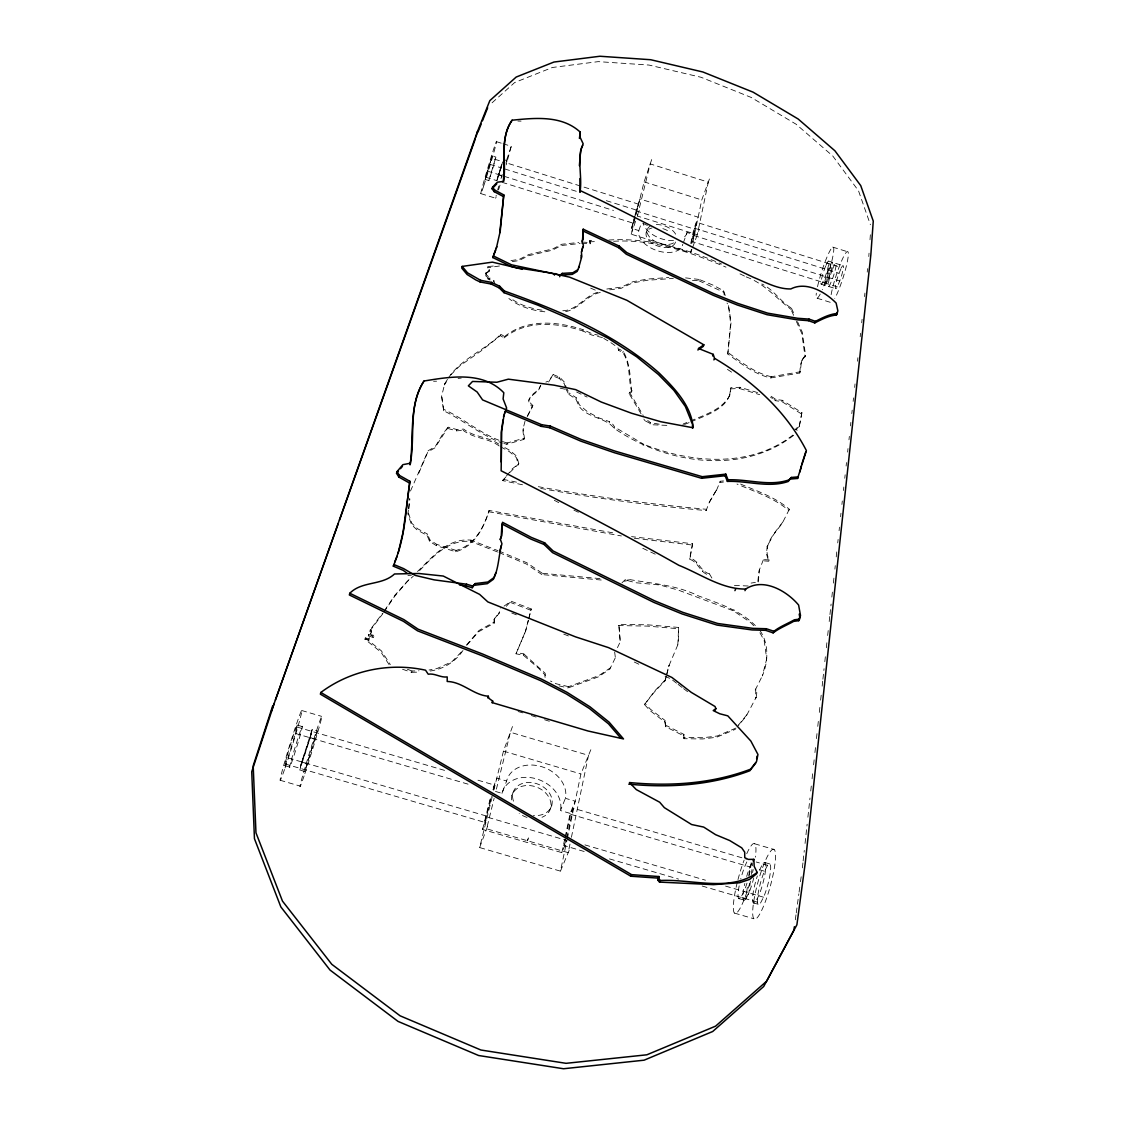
<?xml version="1.0" encoding="UTF-8"?>
<svg xmlns="http://www.w3.org/2000/svg" width="1125" height="1125" viewBox="0 0 1125 1125"><rect width="100%" height="100%" fill="white"/><g stroke="black" fill="none" stroke-linecap="round" stroke-linejoin="round"><path stroke-width="0.75" stroke-dasharray="5 3.75" d="M485.142 179.423L492.188 155.953L495.886 157.106L492.778 168.511L488.841 180.577L485.142 179.423L492.188 155.953M677.798 644.85L678.614 627.441L647.733 624.839L618.82 624.305L620.255 641.897L618.82 624.305M678.614 627.441L678.333 643.584L668.672 666.408L664.987 680.878L654.384 692.002L644.484 704.531L649.87 710.48L664.636 721.814L665.916 726.848L683.381 735.666L683.958 738.689L702.591 738.97L716.583 737.255L735.413 729.295M641.067 413.845L629.002 393.412L631.716 391.936C628.017 378.956 630.886 364.627 622.8 352.575L618.609 350.353L617.878 347.527L610.622 342.506M631.716 391.936C630.211 378.633 630.394 363.769 623.236 351.323L619.059 349.102L618.609 350.353M488.841 180.577L495.886 157.106M480.881 193.627L495.619 198.225L496.223 195.286M782.817 522C774.998 532.716 761.695 545.78 769.275 560.011L768.712 561.234L762.891 560.77L763.453 559.547L769.275 560.011M767.405 545.639L766.364 553.711L768.712 561.234M868.795 256.528L869.034 253.181M870.005 239.766L870.497 233.044M797.541 321.666L802.294 332.227L805.612 355.683C799.664 359.719 801.759 367.2 799.763 372.994L770.822 377.944C754.27 374.316 741.192 363.6 727.791 353.995L730.603 323.325L728.775 307.744L727.073 303.005M727.791 353.995L731.095 322.102L728.114 303.356M757.856 581.4L758.953 570.952L763.453 559.547M758.236 581.906L759.516 569.714M503.044 143.719L511.256 146.292L506.194 164.897M690.834 421.917C706.205 415.027 730.941 408.178 730.8 387.605L740.053 387.295L758.616 392.906M802.378 867.881L802.955 862.636M803.138 860.892L804.291 850.416M805.05 843.427L805.809 836.437M805.992 834.694L807.131 824.203M807.891 817.214L808.664 810.225M808.847 808.481L809.986 798.005M810.745 791.016L811.322 785.77M812.081 778.781L812.841 771.792M813.6 764.803L814.177 759.558M814.936 752.569L815.695 745.58M816.455 738.591L817.017 733.359M817.777 726.37L818.353 721.125M819.309 712.392L819.872 707.147M820.631 700.158L821.208 694.913M822.15 686.18L822.727 680.948M822.909 679.191L824.062 668.714M824.822 661.725L825.384 656.48M826.341 647.747L826.903 642.502M827.662 635.513L828.239 630.281M829.195 621.534L829.758 616.303M829.955 614.545L831.094 604.069M831.853 597.08L832.416 591.834M833.372 583.102L833.948 577.856M834.891 569.123L835.27 565.636M836.227 556.903L836.789 551.658M837.745 542.925L838.125 539.423M839.081 530.691L839.461 527.189M840.6 516.712L840.98 513.225M841.922 504.478L842.302 500.991M843.455 490.5L843.834 487.012M844.777 478.28L845.156 474.778M846.112 466.045L846.492 462.558M847.631 452.067L848.011 448.58M848.967 439.833L849.347 436.345M850.486 425.869L850.866 422.367M851.808 413.634L852.202 410.133M853.144 401.4L853.523 397.912M854.663 387.422L855.042 383.934M857.517 361.223L857.897 357.722M860.175 336.755L860.555 333.267M861.694 322.777L862.087 319.289M864.548 296.578L864.928 293.077M867.22 272.109L867.6 268.622M729.52 396.028L730.8 387.605M750.417 881.198L748.898 892.927L747.211 896.541L745.959 898.538L740.939 897.37L745.833 898.748L747.802 883.688M751.289 874.505L752.822 862.777M830.63 264.248L828.886 277.65L825.961 284.245A12.136 1.575 -72.2 0 1 824.723 282.375A12.136 1.575 -72.2 0 1 828.183 269.958L831.094 263.377A12.136 1.575 -72.2 0 1 832.359 265.163A12.136 1.575 -72.2 0 1 828.886 277.65L826.509 283.205L822.797 282.248M827.016 263.123L830.531 264.431L828.183 269.958L826.425 283.373M748.898 875.32L749.995 866.953L751.669 863.353M795.319 919.786L796.022 914.597M796.261 912.867L798.848 893.841M799.087 892.111L800.269 883.448M800.494 881.719L801.675 873.07M799.763 372.994L800.48 364.655L802.491 359.114M756.183 697.303L756.802 692.817L755.789 688.837L755.592 698.541L756.183 697.303L746.339 715.894L738.689 725.273M408.417 510.244L407.841 513.689L411.413 524.545L417.15 530.016L427.036 535.331L429.553 541.28L436.359 545.681L455.723 551.742C474.525 546.441 483.919 527.808 489.094 510.455L615.417 533.292M408.698 508.528L409.472 498.642M408.783 508.936L409.88 498.909M692.606 543.755L690.047 557.972C698.92 560.602 700.355 571.528 709.453 573.862L708.905 575.1C699.82 572.766 698.386 561.853 689.527 559.223L692.606 543.755L631.547 536.625M569.981 844.13L568.195 852.666L486.633 828.802L494.128 798.314M571.416 837.295L588.53 755.353L510.384 732.263L495.802 791.536M566.845 837.844L573.103 808.172L746.522 859.134M837.295 286.833L691.65 241.411L696.614 222.314L841.458 267.567A12.136 1.645 -72.2 0 1 843.37 267.553A12.136 1.645 -72.2 0 1 840.347 279.464L837.295 286.833A12.136 1.645 -72.2 0 1 835.411 286.762A12.136 1.645 -72.2 0 1 838.42 274.908L841.458 267.567M492.188 796.781L479.644 847.561L560.461 871.144L566.916 840.473L487.167 817.116L482.583 829.448L561.853 852.638L566.916 840.473M567.281 838.758L580.922 773.958L590.836 749.714M635.161 218.011L631.167 234.183L690.666 252.717L691.355 249.455M692.733 242.93L701.775 199.941L710.255 176.752M561.853 852.638L564.75 838.983M565.116 837.281L570.164 813.389L575.184 801.197L565.411 798.314A30.727 23.836 21.8 0 0 541.294 766.561A30.727 23.836 21.8 0 0 506.616 781.017L496.786 778.134L492.23 790.495M690.778 243.366L693.83 228.952L698.147 217.181L639.872 198.956L631.491 228.305L638.817 230.597A23.062 13.584 19.7 0 0 657.731 250.847A23.062 13.584 19.7 0 0 682.791 244.294M584.198 851.498L563.977 845.578L565.369 838.983M565.706 837.338L570.586 814.261L573.103 808.172M691.65 241.411L696.614 222.314M503.283 159.483L506.967 160.636L506.419 162.886L638.311 204.089L635.484 215.55M527.878 838.927L527.47 840.755L529.706 835.088M771.061 396.281L776.039 399.487L782.283 400.303L801.9 412.65L799.017 427.809L795.333 429.666M801.9 412.65L799.017 427.809M637.383 216.042L650.208 163.912L708.286 182.138L697.289 234.745L637.383 216.042L639.267 210.558M482.583 829.448L490.978 795.586M284.934 763.903L484.72 822.375L490.781 797.85M502.073 182.292L633.052 223.13L634.669 216.591M635.077 214.945L638.311 204.089M484.72 822.375L491.85 796.57M493.467 790.031L494.691 785.123L474.567 779.203M493.861 790.003L503.466 751.12L512.48 726.539M635.948 214.805L644.091 181.87L652.064 158.484M525.038 421.2L522.83 429.666L523.927 439.383L506.798 444.263L503.831 443.475M447.469 379.378L444.769 383.695L441.464 396.703L443.7 410.78C463.823 420.567 481.444 435.403 502.355 443.095M545.105 677.391L544.669 674.564L538.467 668.123L523.392 655.228L516.009 653.794L525.473 631.519L528.342 620.058M528.75 618.427L531.253 608.962L510.989 601.186L503.62 606.431M525.473 631.519L528.384 620.409M528.792 618.778L531.253 608.962M664.987 680.878L666.337 676.406M666.745 674.803L669.206 665.156L668.672 666.408M759.923 632.77L764.142 640.434L766.716 658.856L762.328 675.942C768.544 661.303 768.98 643.444 759.656 630M466.987 645.061L478.575 631.772L494.156 623.152L494.058 619.397L498.881 613.673L500.527 607.823M301.655 762.216L299.672 769.894L304.777 771.567L317.222 730.913L312.23 729.45L311.738 730.533L301.739 761.878L306.689 763.692L301.655 762.216L300.009 768.305L310.205 737.845L299.77 770.105M286.622 757.505L284.892 764.128A21.361 0.759 -72.8 0 0 287.677 758.166A21.361 0.759 -72.8 0 0 295.355 733.43L297.098 726.806A21.361 0.759 -72.8 0 0 294.37 732.572A21.361 0.759 -72.8 0 0 286.622 757.505L486.998 816.202M315.155 739.294L310.289 737.508L312.23 729.45M310.289 737.508L311.948 731.419L301.739 761.878M389.039 664.523L380.967 652.134L364.922 639.239L365.287 637.917L369.056 638.775M485.62 177.159L496.716 180.619L502.734 161.733L491.695 158.287M501.905 164.644L501.089 167.541L502.144 163.856M368.325 635.808L368.705 634.5L373.88 636.286L373.5 637.608L368.325 635.808L369.056 638.902M370.237 629.747L371.588 630.928L371.208 632.25L369.858 631.069L370.237 629.747L382.303 613.533M497.658 190.041L498.783 186.103M497.306 178.495L502.341 161.944M364.922 639.239L368.677 640.083L369.436 637.58L368.705 634.5M373.5 637.608L370.673 633.909L371.039 632.587L373.88 636.286M444.769 383.695L444.389 384.989L448.003 379.223M443.7 410.78L441.844 395.409M485.789 272.616L486.127 274.528L490.219 278.142L489.853 279.422L485.747 275.808L485.409 273.895L489.445 270.155L487.744 266.569L495.506 265.837M485.409 273.895L489.08 271.42L487.744 266.569M485.747 275.808L486.127 274.528M489.08 271.42L489.445 270.155M418.837 473.133L427.781 452.025L434.897 447.877L448.228 427.148L456.792 429.539L463.641 429.089C474.202 437.372 488.784 436.584 499.57 444.67M501.764 177.033L502.088 175.95L498.375 174.797M493.453 281.63L493.833 280.35L494.733 283.528M501.005 178.523L502.214 174.459M447.848 428.456L456.398 430.833L456.792 429.539M427.036 535.331L427.43 534.023L417.53 528.708L411.792 523.237L408.22 512.381M429.553 541.28L429.933 539.972L427.43 534.023M456.398 430.833L463.247 430.383L463.641 429.089M436.359 545.681L436.753 544.373L429.933 539.972M500.33 335.644L500.709 334.364L502.847 335.405L504.422 336.656L504.028 337.936L500.33 335.644L481.43 350.677L459.619 366.061L450.717 374.906M402.567 669.277L411.623 672.328L412.031 671.02L418.992 670.795M455.723 551.742L456.131 550.434C474.427 545.288 483.947 527.4 489.094 510.455M506.672 159.877L511.256 146.292M498.516 189.928L500.245 184.458M419.625 570.558C433.533 556.13 448.327 539.423 470.602 541.42L471.009 540.127L497.981 550.688M506.798 444.263L507.22 442.969L524.348 438.103L523.237 428.386M368.677 640.083L369.436 637.58M370.673 633.909L371.588 630.928M497.152 180.295L500.991 167.85L496.716 180.619M522.52 484.763L502.692 480.628L512.241 468.858L518.808 463.739L516.769 456.272L509.738 450.309L501.019 445.472M527.203 416.77L532.42 406.8L529.031 403.327C527.386 396.928 534.853 392.892 538.805 389.292L540.619 385.383M532.42 406.8L532.842 405.52L529.439 402.047L529.144 399.136M523.927 439.383L524.348 438.103M581.709 243.295L590.175 243.886L589.781 240.539L594.97 240.398M590.175 243.886L589.781 240.539M509.541 472.767L518.808 463.739M548.592 382.022L553.12 374.583L559.744 377.198L564.694 382.43L566.269 387.619M565.439 387.591L564.272 383.695L559.322 378.464L559.744 377.198M506.039 163.097L506.967 160.636M504.028 337.936C526.627 319.584 557.016 322.65 582.863 330.989L583.284 329.738L592.172 333.773L598.275 335.222M793.702 435.291C741.811 475.72 665.452 463.683 614.222 428.358C605.63 417.22 587.686 418.303 578.995 406.181L575.902 399.08L568.814 394.327L569.25 393.061L567.014 388.983M494.058 619.397L499.317 612.38L498.881 613.673M494.156 623.152L494.508 618.103M633.052 223.13L634.064 220.162M631.491 228.305L634.036 220.866M631.167 234.183L635.681 220.992M575.902 399.08L576.337 397.8L569.25 393.061M506.278 606.319L510.989 601.186M638.817 230.597L641.391 223.158M646.158 232.875L647.184 229.922M601.228 580.022L541.87 574.566L542.32 573.286L526.894 562.767L499.528 551.264M622.8 352.575L623.236 351.323M516.009 653.794L525.923 630.225M523.392 655.228L523.856 653.948L516.473 652.514M609.131 422.986L609.581 421.72L598.781 417.811L587.517 411.778L579.431 404.902L576.337 397.8M614.222 428.358L614.686 427.092L612.872 424.336L609.581 421.72M683.325 242.817L687.094 232.481L694.448 234.773L691.186 243.619M629.002 393.412L632.18 390.67M690.666 252.717L691.875 249.455M692.466 247.823L699.3 229.303M492.975 789.764L494.691 785.123M479.644 847.561L488.756 823.106M495.492 791.452L501.989 793.364L506.616 781.017M666.83 425.377L652.809 424.786L644.583 420.497L645.047 419.231M692.466 280.477L698.794 280.688L699.258 279.464L712.744 285.005L723.558 290.728L725.273 295.467M540.703 488.391C595.462 498.431 650.686 505.434 706.134 510.567L709.411 501.961L716.991 489.08L708.891 503.198L709.411 501.961M650.095 423.956L650.573 422.705L647.691 420.441M643.092 445.444L643.556 444.192L614.686 427.092M511.875 795.727L513.042 792.661M559.027 685.842L568.083 687.952L568.575 686.672L598.936 675.577L610.312 667.898M724.219 295.116L723.558 290.728M682.875 425.123L683.367 423.886L689.738 421.313M621.998 582.806L624.909 579.952L628.158 579.319C651.881 583.552 676.35 584.916 698.583 595.941C718.65 603.492 739.912 610.073 755.339 625.584M624.417 581.217L627.666 580.584L628.158 579.319M550.589 808.186L551.812 805.134M614.672 652.05L615.375 657.872L615.881 656.606L609.806 669.164L598.444 676.842L568.083 687.952M570.164 813.389L560.447 810.534L565.411 798.314M730.308 388.842L739.547 388.519L740.053 387.295M563.977 845.578L566.494 839.489M706.134 510.567L706.655 509.316C650.053 504.127 593.733 496.772 537.82 486.591M793.631 315.338L790.917 309.319L791.423 308.109C780.272 301.542 773.705 289.673 761.864 283.95M716.47 490.331L720.281 481.247L723.473 480.895M720.281 481.247L719.761 482.484L726.131 481.767M689.527 559.223L690.047 557.972M560.461 871.144L570.558 847.055M770.822 377.944L771.328 376.72L800.297 371.77M696.361 563.273L696.881 562.036M495.619 198.225L496.125 197.058M801.352 413.873L781.762 401.527L775.519 400.711L772.678 398.348L773.198 397.125M644.484 704.531L654.919 690.736L665.522 679.627M702.464 571.584L702.984 570.347M775.519 400.711L776.039 399.487M781.762 401.527L782.283 400.303M801.97 360.323L805.612 355.683M664.636 721.814L665.184 720.562L650.419 709.228L645.019 703.266M665.916 726.848L665.184 720.562M317.222 730.913L304.777 771.567M753.694 625.711L750.459 622.406L733.444 610.833L734.006 609.595M683.381 735.666L683.944 734.414L666.464 725.597M683.958 738.689L683.944 734.414M410.498 491.02L428.161 450.731L435.277 446.583L443.18 433.28L448.228 427.148M740.573 484.045C757.378 491.259 775.308 497.109 789.328 509.273L788.78 510.497C773.888 497.644 754.748 491.752 737.002 484.031M759.459 870.216L762.708 863.902A21.066 3.727 -74.7 0 1 765.506 870.497A21.066 3.727 -74.7 0 1 758.883 895.359L755.606 901.673A21.066 3.727 -74.7 0 1 752.653 897.356A21.066 3.727 -74.7 0 1 757.35 875.981M746.831 861.933L745.172 865.547A21.08 3.586 -74.6 0 0 740.756 878.991M540.802 385.355L538.383 390.572L532.659 395.198L528.722 400.416M617.47 647.663L620.775 640.631M755.198 690.075L762.919 674.719M789.328 509.273L782.269 523.223L773.423 534.811L766.842 546.877M746.677 876.459A21.08 3.628 -74.7 0 1 749.995 866.953L752.906 861.314M745.959 898.538L748.898 892.927A21.08 3.628 -74.7 0 0 753.736 877.922M527.625 415.491L532.842 405.52M730.013 394.791C722.672 409.444 705.403 414.52 691.327 420.666M767.545 865.322L764.283 871.636A21.066 3.769 -74.7 0 0 757.73 896.302A21.066 3.769 -74.7 0 0 760.486 903.094L763.777 896.794A21.066 3.769 -74.7 0 0 770.4 871.931A21.066 3.769 -74.7 0 0 767.545 865.322L756.267 862.003M745.833 898.748L745.678 899.002A21.08 3.628 -74.7 0 1 744.82 883.448M448.383 377.93C461.18 358.748 484.566 350.381 500.709 334.364M553.12 374.583L549.014 380.756L545.892 382.092M384.314 610.833L394.973 595.097L411.202 577.097M383.934 612.141L394.594 596.419L407.039 581.766L413.325 576.169M466.397 645.131L479.011 630.478L494.606 621.872M462.952 650.517C455.498 661.683 443.461 669.164 430.186 671.034M369.858 631.069L382.936 613.505M738.183 725.386L746.93 714.656M502.692 480.628L508.402 474.075M461.362 651.952L451.828 661.809L436.809 668.602L429.047 670.022M492.061 102.811L514.645 82.547L552.347 67.486L598.247 61.636L648.956 65.053L701.044 77.273L751.162 97.425L796.092 124.214L832.795 156.023L858.53 190.842L870.413 224.733M417.502 571.5C432.717 556.987 447.272 537.848 471.009 540.127M792.872 435.08C750.572 468.211 690.891 463.387 643.556 444.192M504.422 336.656C527.034 318.305 557.438 321.398 583.284 329.738M795.867 428.442L799.552 426.586M736.003 728.058L717.159 736.017L703.153 737.733L684.52 737.438M684.464 424.477L689.245 422.55M499.458 265.978L487.378 267.848M600.272 292.458C585.689 295.453 577.448 311.527 562.163 312.033M597.642 292.289C584.62 296.03 576.844 310.556 562.57 310.767M751.092 583.087L755.381 582.384M510.961 260.592L519.356 259.312L528.764 254.517L552.698 248.934L561.867 244.238L578.812 242.452M512.255 261.605L518.977 260.578L528.384 255.783L552.305 250.2L561.459 245.489L580.064 243.492M606.797 289.027L621.506 287.1L632.841 281.742L647.508 279.056L668.869 277.509M609.637 289.842L621.07 288.337L632.405 282.98L647.072 280.294L673.312 278.423M458.1 378.422L461.278 378.084M487.294 278.325L490.219 278.142M411.623 672.328L418.584 672.103M589.373 241.791L598.022 241.537M433.589 381.277L436.57 381.192M407.911 575.381L411.37 575.311M608.822 240.047C648.028 237.417 685.997 248.569 721.617 264.052M613.659 241.27C652.922 238.908 690.342 252.197 726.005 267.145M748.167 585.998L731.152 585.281M618.314 625.57L647.212 626.091L678.08 628.692M517.894 121.064L521.058 121.134M699.258 279.464L685.027 277.819M582.117 242.044L590.583 242.648M599.977 578.602L542.32 573.286M659.236 424.167L650.573 422.705M634.289 538.242L692.086 545.006M542.067 310.163C530.93 308.545 519.652 305.156 510.637 298.167M544.852 311.808C532.027 310.5 519.117 306.591 508.88 298.519M488.672 511.734L621.38 535.964M560.081 388.153L565.087 389.194M503.114 479.348L519.637 482.794M488.011 279.464L490.134 279.928M568.575 686.672L556.495 683.859L550.519 681.047M602.423 337.57L591.736 335.025L582.863 330.989M507.22 442.969C484.003 436.767 465.722 419.597 444.08 409.472M627.666 580.584L635.513 582.722L659.812 584.986L678.347 590.105L733.444 610.833M739.547 388.519L759.712 394.678M518.077 711.548L523.027 712.913M584.916 844.889L705.473 880.2M725.569 886.092L763.594 897.23M609.469 858.895L678.572 879.117M702.169 886.022L760.486 903.094M284.822 765.661L289.814 767.123M738.633 898.467L743.498 899.902M753.3 902.841L758.166 904.261M280.012 780.216L300.094 786.08M734.456 913.092L753.933 918.788M503.466 751.12L580.922 773.958M301.683 710.494L321.652 716.372M754.692 843.792L774.113 849.502A36.239 6.483 -74.7 0 1 763.861 905.428A36.239 6.483 -74.7 0 1 754.355 897.736A36.239 6.483 -74.7 0 1 774.113 849.502M297.225 725.091L302.217 726.567M765.042 862.566L769.894 863.986M297.042 727.031L447.722 771.314M295.355 733.43L468.998 784.434M570.586 814.261L749.995 866.953M759.642 869.794L764.466 871.2M456.131 550.434L436.753 544.373M821.166 284.189L824.78 285.314M828.619 286.453L835.861 288.717M817.102 298.209L831.572 302.723A26.859 3.628 -72.2 0 1 830.756 302.189M644.091 181.87L701.775 199.941M496.477 141.666L501.398 143.213M832.711 247.092L847.181 251.62M828.675 261.113L832.289 262.238M835.678 263.377L842.906 265.627M489.994 164.348L501.539 167.963M504.689 168.933L577.983 191.827M606.305 200.672L636.286 210.038M694.448 228.192L838.983 273.333M635.808 210.825L693.83 228.952M487.322 171.07L613.477 210.445M693.83 235.505L839.784 281.053M531.309 715.542L537.947 717.652M544.584 719.747L551.222 721.856M771.328 376.72C754.777 373.092 741.684 362.377 728.283 352.758M559.322 378.464L552.712 375.848M497.559 551.981L470.602 541.42M499.092 552.558L526.444 564.061L541.87 574.566M530.803 610.242L510.553 602.48M407.377 669.248L412.031 671.02M511.734 613.027L516.614 614.911M770.541 397.505L772.678 398.348M563.752 634.12L568.547 635.991M698.794 280.688L723.08 291.952M590.681 288.141L595.336 290.152M794.644 429.061L797.231 430.242M665.058 676.252L671.189 679.064M642.867 223.341L647.438 225.464M642.797 548.311L656.002 554.541M573.905 510.145L578.517 512.339M739.983 273.881L744.637 276.131M746.184 276.891C764.184 283.402 776.306 298.153 790.917 309.319M576.591 391.992L587.137 397.097M634.317 662.048L638.986 664.298M499.162 445.964C488.377 437.878 473.808 438.666 463.247 430.383M554.33 500.316L558.773 502.636M500.611 446.766L509.316 451.589L516.347 457.566L518.386 465.019M603.788 338.4L607.88 340.861M727.439 369.366L733.261 373.247M672.567 680.119L676.716 683.325M678.108 684.38L682.242 687.586M683.634 688.641L687.769 691.833M365.287 637.917L381.347 650.812L390.333 664.58M523.856 653.948L545.147 673.284L546.019 678.938M629.452 392.161L643.247 415.505M709.453 573.862L711.886 578.067M565.833 388.884L568.814 394.327M643.922 419.105L644.583 420.497M791.423 308.109L794.827 315.647M796.345 321.37L801.773 333.436L805.092 356.892M501.989 793.364A30.544 23.822 21.8 0 1 536.512 778.866A30.544 23.822 21.8 0 1 560.447 810.534M687.094 232.481A23.175 13.556 19.7 0 1 682.692 238.233M673.495 240.623A23.175 13.556 19.7 0 1 643.163 223.636M511.425 799.917A20.363 15.877 21.8 0 1 540.295 788.85A20.363 15.877 21.8 0 1 542.011 817.284M527.02 817.425A20.363 15.877 21.8 0 1 519.173 813.319M513.478 801.183A20.391 15.877 21.8 0 1 528.075 782.452A20.391 15.877 21.8 0 1 552.052 799.622A20.391 15.877 21.8 0 1 533.405 815.456M675.464 242.016A15.37 9.056 19.7 0 1 653.316 243.942A15.37 9.056 19.7 0 1 651.923 227.981M662.85 228.628A15.37 9.056 19.7 0 1 669.867 232.073M673.58 242.902A15.398 9.056 19.7 0 1 652.753 239.92A15.398 9.056 19.7 0 1 650.208 226.125M656.311 224.578A15.398 9.056 19.7 0 1 676.547 236.616M751.148 862.664A21.08 3.586 -74.6 0 1 748.828 876.473M746.972 883.139A21.08 3.586 -74.6 0 1 743.991 891.478L740.784 897.567A21.08 3.586 -74.6 0 1 740.419 880.298M817.509 286.734A26.873 3.445 -72.2 0 1 829.041 252.548A26.873 3.445 -72.2 0 1 833.119 255.066A26.873 3.445 -72.2 0 1 822.291 289.702M820.195 294.089A26.873 3.445 -72.2 0 1 816.342 293.147M746.733 853.748A36.253 6.173 -74.6 0 1 755.409 857.152M753.216 869.555A36.253 6.173 -74.6 0 1 752.527 872.592M749.686 883.392A36.253 6.173 -74.6 0 1 735.272 913.528A36.253 6.173 -74.6 0 1 737.227 882.577M737.986 879.581A36.253 6.173 -74.6 0 1 744.131 860.105M831.136 294.666A26.859 3.628 -72.2 0 1 843.188 257.484A26.859 3.628 -72.2 0 1 847.28 261.956A26.859 3.628 -72.2 0 1 834.75 298.617M290.602 762.848L289.913 765.591A21.361 0.703 -72.8 0 0 292.641 759.614A21.361 0.703 -72.8 0 0 300.319 734.878L302.077 728.269A21.361 0.703 -72.8 0 0 299.391 734.048A21.361 0.703 -72.8 0 0 291.656 758.981L290.602 762.848M832.261 269.803L831.22 272.658A12.136 1.603 -72.2 0 0 828.197 284.512A12.136 1.603 -72.2 0 0 830.039 284.569L833.077 277.2A12.136 1.603 -72.2 0 0 836.114 265.289A12.136 1.603 -72.2 0 0 834.244 265.317L832.261 269.803M825.609 266.147L824.583 268.833A12.136 1.561 -72.2 0 0 821.123 281.25A12.136 1.561 -72.2 0 0 822.333 283.106L825.244 276.525A12.136 1.561 -72.2 0 0 828.731 264.023A12.136 1.561 -72.2 0 0 827.48 262.238L825.609 266.147M304.847 773.662A36.731 0.97 -72.8 0 0 321.806 716.709A36.731 0.97 -72.8 0 0 306.225 763.566A36.731 0.97 -72.8 0 0 304.847 773.662M285.075 767.883A36.745 1.308 -72.8 0 0 301.936 710.859A36.745 1.308 -72.8 0 0 285.933 757.617A36.745 1.308 -72.8 0 0 285.075 767.883M483.778 185.738A27.141 0.717 -73.3 0 0 496.434 142.439A27.141 0.717 -73.3 0 0 485.789 174.797A27.141 0.717 -73.3 0 0 483.778 185.738"/><path stroke-width="1.5" d="M501.258 462.052L501.202 432.45L503.058 419.808M579.952 178.566L579.98 192.333C582.314 178.031 577.772 163.28 581.189 148.978M580.486 190.73C638.944 218.095 695.067 249.961 753.328 277.27C765.45 282.15 777.431 289.209 790.833 288.942C806.344 281.025 825.145 291.853 836.114 303.047L837.872 310.866L837.084 313.467C829.378 314.17 822.403 317.827 815.498 321.328L809.058 319.12L797.583 318.262L767.742 313.158L737.916 303.427L713.728 293.681L626.808 252.591L619.397 246.178L583.214 229.191L582.483 240.778M583.214 229.191L583.003 239.175L581.85 241.495L583.411 245.081L581.414 252.38L581.822 256.5L578.602 268.045M503.325 181.294C505.392 160.959 499.908 138.094 512.1 120.206C535.148 117.886 561.923 115.116 580.289 132.173L579.403 138.417M512.1 120.206C499.402 137.939 506.573 161.213 503.648 181.392L497.278 182.208L492.553 187.158L494.662 190.041L503.789 194.906L499.753 232.805M503.789 194.906L500.231 231.173L496.322 248.302M424.012 381.023C408.206 405.914 414.281 437.006 410.048 464.864C415.688 437.287 407.587 405.731 424.012 381.023C450.675 376.622 482.991 371.166 503.803 392.723L503.1 398.939L506.63 407.995L503.508 416.644M410.527 463.177L402.905 464.667L396.998 471.628L399.347 475.369L409.922 481.317C405.816 508.289 405.422 536.681 394.65 562.12M409.922 481.317L403.087 532.153L398.081 553.387M794.377 926.705L793.898 930.164L763.706 986.498L712.702 1031.498L644.091 1060.186L563.527 1068.75L478.631 1055.517L398.067 1021.416L330.005 970.031L280.856 906.933L254.447 838.688L251.733 771.75L274.205 703.406M504.042 414.984L501.722 430.791L501.145 470.77C560.925 501.427 620.691 532.322 678.895 565.327C700.678 573.989 721.631 589.261 745.692 589.064C763.2 577.308 786.797 590.864 798.609 605.053L800.508 615.53L799.509 619.116L798.75 620.691L793.659 621.38C786.797 625.247 779.569 627.975 773.142 632.869L765.605 630.323L752.105 629.944L717.019 625.092L682.087 613.941L653.822 602.381L552.544 552.628L544.05 544.458L530.789 539.058L501.947 523.941L501.187 537.441L500.203 539.592M620.62 737.972L608.456 723.797L589.345 708.455L566.494 694.041L540.731 680.695L481.908 655.65L417.544 630.844L403.425 621.323L349.341 594.956L349.805 593.255C361.969 580.852 381.952 585.731 394.509 573.975L418.823 573.483L443.264 576.042L479.588 594.366L487.884 601.931L575.55 636.862L608.583 647.648L671.892 677.447L691.256 692.367L715.036 706.5L715.894 708.595L713.208 710.578L719.831 713.784L727.805 715.852L750.853 741.052L757.955 754.495L756.562 761.456L750.586 769.191C712.027 783.759 670.205 786.473 629.452 782.536L636.286 789.595L659.686 802.223L664.369 807.666L691.594 824.527L703.673 827.072L715.612 834.68L729.689 840.53L741.727 847.842L744.708 852.159L744.75 857.686L748.252 859.402L753.863 859.331L754.2 866.348L757.153 872.438L756.338 873.998L749.545 879.441L739.547 882.745L713.391 884.644L659.517 882.098L657.9 880.186L658.997 876.544L631.575 874.645L320.836 692.466L320.372 694.167L630.858 876.234L658.252 878.133M657.9 880.186L658.997 876.544M756.619 758.869L757.167 756.084M799.987 471.909L801.309 465.82M271.252 711.661L477.506 131.428L489.825 100.631L516.192 77.048L553.95 62.044L599.92 56.25L650.7 59.723L702.886 71.986L753.103 92.166L798.131 118.983L834.933 150.806L860.738 185.611L873.267 221.091L870.862 254.602L805.317 862.467L796.894 924.792L766.702 981.141L715.612 1026.141L646.847 1054.8L566.058 1063.322L480.923 1050.019L400.106 1015.819L331.805 964.322L282.488 901.125L255.966 832.795L253.195 765.816L272.742 705.712M320.836 692.466C350.55 670.233 389.405 662.288 425.559 670.191L428.217 674.212C434.911 673.073 440.508 677.827 447.202 676.927L447.202 681.469C462.642 681.862 473.175 694.955 488.278 696.234L488.995 698.4L492.708 701.128L492.328 702.647L587.967 730.983L623.517 738.928L609.131 722.166L590.006 706.823L567.127 692.395L541.35 679.05L482.484 653.977L418.05 629.156L403.931 619.636L349.805 593.255M475.973 137.025L477.506 131.428M499.514 552.248L501.37 545.414M581.527 251.677L582.877 246.698M409.43 483.005L398.869 477.056L396.534 473.33L396.998 471.628M798.75 620.691L799.748 617.119L799.2 614.123M398.869 477.056L399.347 475.369M699.272 349.172L703.252 346.416L703.856 344.827L626.836 300.277L569.489 277.13L550.434 272.953L515.433 267.539L492.356 262.139L462.178 266.414L461.728 268.073L467.072 274.486L475.959 280.012L480.136 281.967L491.231 284.048L499.205 287.916L503.986 292.669L537.961 305.17L573.764 320.695L608.105 338.259L636.68 356.808L658.392 374.484L673.903 390.361L685.35 406.505L692.48 424.097L692.508 428.062M503.311 196.523L494.198 191.658L492.089 188.789L492.553 187.158M494.198 191.658L494.662 190.041M407.166 573.314L403.158 570.319L393.342 566.184L393.834 564.497L403.65 568.631L415.153 575.367L434.138 579.853L466.58 584.212L472.767 586.069L475.284 583.566L487.856 582.019L493.889 577.645L495.773 572.948M480.136 281.967L480.614 280.322L467.536 272.841L462.178 266.414M522.295 269.325L511.059 266.442L492.82 257.555L493.298 255.909L511.552 264.811L560.208 275.119L562.247 273.389L572.766 272.77L577.688 269.817M491.231 284.048L491.709 282.417L480.614 280.322M499.205 287.916L499.697 286.27L491.709 282.417M801.773 464.288L805.683 452.152M503.986 292.669L504.478 291.038L499.697 286.27M582.694 230.794L618.848 247.767L626.259 254.18L713.123 295.256L737.283 305.002L767.095 314.719L796.922 319.809L808.397 320.681L814.823 322.889C821.742 319.373 828.703 315.717 836.409 315.014L837.197 312.413M579.797 133.748L580.289 132.173M554.442 275.119L554.962 273.488M559.688 276.736L560.208 275.119M562.247 273.389L561.741 275.006L572.231 274.387L577.167 271.42L579.122 266.428M393.342 566.184L397.097 556.27M492.82 257.555L495.731 249.989M496.8 246.67L493.777 254.602M459.492 584.873L466.031 585.886L466.58 584.212M466.031 585.886L472.219 587.728L472.767 586.069M472.219 587.728L475.284 583.566M506.602 411.806L541.125 426.347L541.673 424.702L550.223 426.052L581.344 439.509L614.883 451.055L702.267 476.691L725.808 474.145L728.058 479.812L727.383 481.402C747.577 480.614 768.741 488.25 788.273 481.458L791.409 477.45L798.272 476.859L797.569 478.448L790.692 479.025M541.125 426.347L549.675 427.697L550.223 426.052M618.848 247.767L619.397 246.178M487.702 697.894L488.278 696.234M544.05 544.458L544.627 542.812L531.352 537.413L502.495 522.281L501.736 535.781L500.259 539.002L501.933 543.741C498.417 555.511 499.05 568.013 493.327 579.319L487.308 583.678L474.75 585.225M492.131 702.788L492.708 701.128M275.372 700.102L338.316 523.42M339.497 520.116L475.383 138.684M797.569 478.448L806.386 450.577C785.897 410.92 752.498 380.784 714.53 358.312L713.236 354.361L698.569 348.497L697.95 350.086M712.603 355.95L713.236 354.361M713.897 359.902L714.53 358.312M477.928 132.159L481.163 124.045M482.456 120.797L487.645 107.803M549.675 427.697L580.767 441.141L614.292 452.686L701.606 478.294L702.267 476.691M727.383 481.402L725.133 475.734L725.808 474.145M808.397 320.681L809.058 319.12M814.823 322.889L815.498 321.328M836.409 315.014L837.084 313.467M504.45 413.409L505.547 410.906M734.92 590.653L735.638 589.05M744.975 590.667L745.692 589.064M630.858 876.234L631.575 874.645M715.148 710.198L715.894 708.595M581.386 148.162L582.666 145.392M765.605 630.323L766.35 628.734L773.888 631.28C780.314 626.386 787.556 623.672 794.419 619.791L799.509 619.116M773.142 632.869L773.888 631.28M659.517 882.098L660.262 880.509L658.659 878.597M753.047 860.892L753.863 859.331M755.789 763.045L749.798 770.766C711.281 785.363 669.473 788.077 628.748 784.153M396.534 473.33L398.503 471.009M400.472 468.675L402.441 466.355M492.089 188.789L496.814 183.825M791.409 477.45L788.977 479.883C769.43 486.675 748.266 479.025 728.058 479.812M757.153 872.438C730.378 892.603 691.284 878.766 660.262 880.509M698.569 348.497L703.856 344.827M725.133 475.734L701.606 478.294M766.35 628.734L752.836 628.355L717.736 623.489L682.777 612.323L654.497 600.75L553.12 550.983L544.627 542.812M504.478 291.038C559.406 310.711 614.798 333.773 658.983 372.881C674.142 387.9 691.481 405.45 693.155 427.781L660.853 421.734L631.589 413.255L601.284 402.047L575.648 389.616L553.95 385.144L508.345 379.167L496.884 382.247L472.542 381.445L468.352 385.847L477.141 392.006L482.597 399.909L541.673 424.702M581.034 255.361L581.302 258.103M579.755 134.016L579.895 136.842L583.172 143.803L580.683 150.553L579.375 165.656"/></g></svg>
